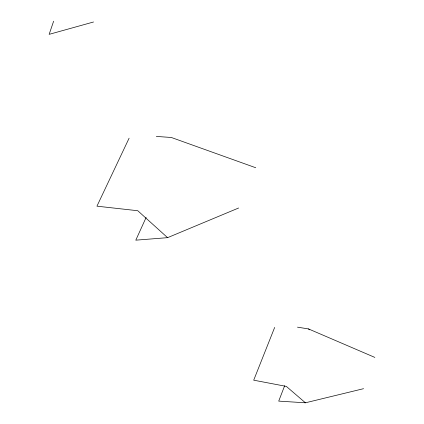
<?xml version="1.0" encoding="UTF-8"?>
<svg xmlns="http://www.w3.org/2000/svg" width="424" height="424" viewBox="0 0 424 424"><rect width="100%" height="100%" fill="white"/><g stroke="black" fill="none" stroke-linecap="round" stroke-linejoin="round"><path stroke-width="0.64" d="M53.625 21.2L49.147 34.349L93.54 21.99M284.658 385.729L278.711 401.115L305.423 402.8L363.559 388.686M274.662 327.423L253.706 380.185L286.327 386.391L305.423 402.8M146.132 217.443L135.797 240.169L167.581 237.663L238.643 207.999M129.108 138.182L96.942 206.175L137.763 210.728L167.581 237.663M156.313 136.417L171.354 137.487L255.757 167.75M297.494 327.164L308.508 328.923L374.853 357.416M308.508 328.923L309.472 329.835"/></g></svg>
